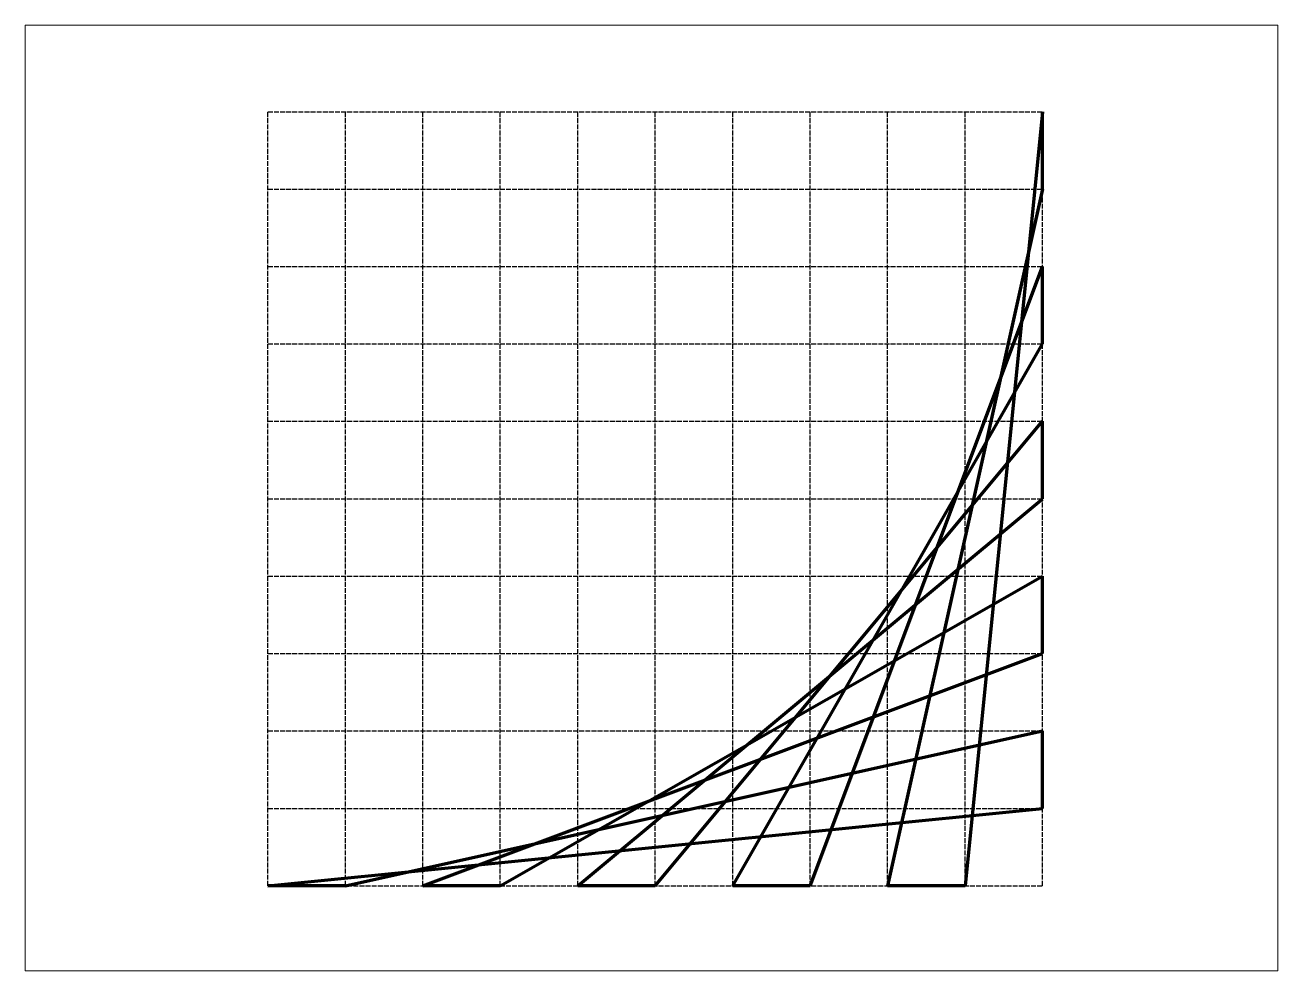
# Paper-space layout 'Layout1' of a CAD drawing. Header units: millimetres. Extents: x 3 to 252, y 3 to 192.
# The model-space entities are those that its viewports show. They can reach past a viewport. Long polylines and large blocks are cut down to what shows.
import ezdxf

# ---------------------------------------------------------------- set-up
doc = ezdxf.new("R2010")
doc.units = ezdxf.units.MM
doc.header["$LTSCALE"] = 0.25
doc.linetypes.add('ACAD_ISO02W100', pattern=[15, 12, -3])
doc.layers.add('0-Object', color=7, linetype='Continuous', lineweight=100)
doc.layers.add('0-Sketch', color=20, linetype='ACAD_ISO02W100')

# ---------------------------------------------------------------- blocks, each defined once
blk = doc.blocks.new('*U4')
at = {"layer": '0-Sketch'}
blk.add_line((-25, 0), (25, 0), dxfattribs=at)
blk = doc.blocks.new('*U5')
at = {"layer": '0-Sketch', "color": 0, "linetype": 'ByBlock', "lineweight": -2, "transparency": 16777216}
for p in [(0, 50), (0, 45), (0, 40), (0, 35), (0, 30), (0, 25), (0, 20), (0, 15), (0, 10), (0, 5), (0, 0)]:
    blk.add_blockref('*U4', p, dxfattribs=at)

msp = doc.modelspace()

# ---------------------------------------------------------------- linework, layer by layer
at = {"layer": '0-Object'}
for p, q in [((305.223, -95.306), (300.223, -145.306)), ((305.223, -100.306), (305.223, -95.306)), ((305.223, -100.306), (295.223, -145.306)), ((290.223, -145.306), (305.223, -105.306)), ((305.223, -110.306), (305.223, -105.306)), ((285.223, -145.306), (305.223, -110.306)), ((280.223, -145.306), (305.223, -115.306)), ((305.223, -120.306), (305.223, -115.306)), ((275.223, -145.306), (305.223, -120.306)), ((270.223, -145.306), (305.223, -125.306)), ((305.223, -130.306), (305.223, -125.306)), ((265.223, -145.306), (305.223, -130.306)), ((260.223, -145.306), (305.223, -135.306)), ((305.223, -140.306), (305.223, -135.306)), ((255.223, -145.306), (305.223, -140.306)), ((260.223, -145.306), (255.223, -145.306)), ((270.223, -145.306), (265.223, -145.306)), ((280.223, -145.306), (275.223, -145.306)), ((290.223, -145.306), (285.223, -145.306)), ((300.223, -145.306), (295.223, -145.306))]:
    msp.add_line(p, q, dxfattribs=at)
at = {"layer": '0-Sketch'}
for p, q in [((255.223, -95.306), (305.223, -95.306)), ((255.223, -145.306), (255.223, -95.306)), ((260.223, -145.306), (260.223, -95.306)), ((265.223, -145.306), (265.223, -95.306)), ((270.223, -145.306), (270.223, -95.306)), ((275.223, -145.306), (275.223, -95.306)), ((280.223, -145.306), (280.223, -95.306)), ((285.223, -145.306), (285.223, -95.306)), ((290.223, -145.306), (290.223, -95.306)), ((295.223, -145.306), (295.223, -95.306)), ((300.223, -145.306), (300.223, -95.306)), ((305.223, -145.306), (305.223, -95.306))]:
    msp.add_line(p, q, dxfattribs=at)

# ---------------------------------------------------------------- block references
msp.add_blockref('*U5', (280.223, -145.306), dxfattribs=at)

psp = doc.layouts.get("Layout1")

# ---------------------------------------------------------------- viewports
at = {"layer": '0-Object', "view_target_point": (466.431, 130.876)}
psp.add_viewport(center=(127.76, 97.65), size=(249.48, 188.4985), view_center_point=(-186.448, -251.134), view_height=61.10533, dxfattribs=at)

doc.saveas('drawing.dxf')
